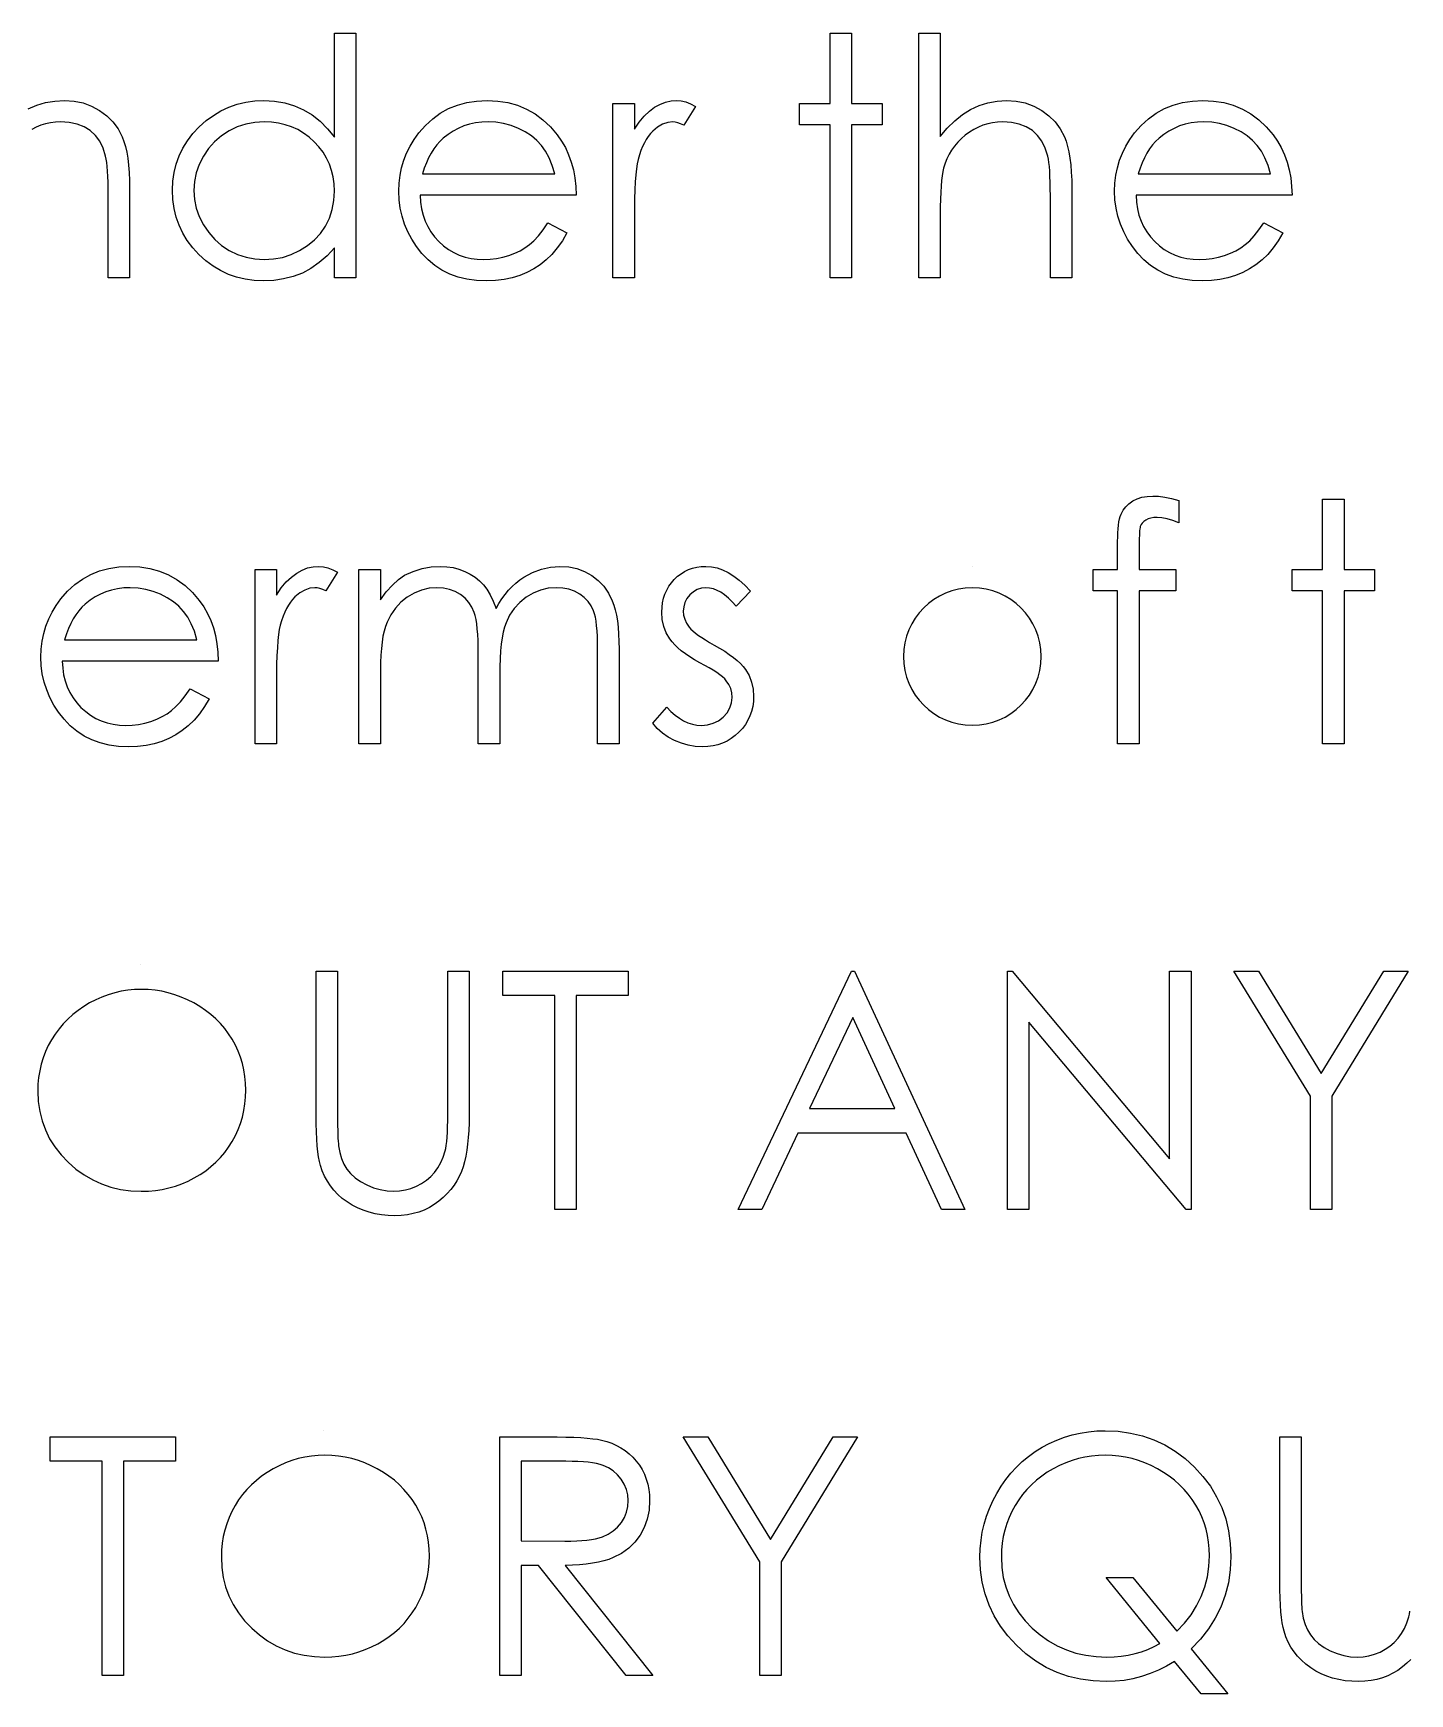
# Model space of a CAD drawing. Header units: millimetres. Extents: x -111 to 182, y -25 to 94.
# Drawn here: x 40.27 to 60.46, y 62.89 to 87.25 of the extents above; entities that cross this region are included whole.
import ezdxf

# ---------------------------------------------------------------- set-up
doc = ezdxf.new("R2010")
doc.units = ezdxf.units.MM

msp = doc.modelspace()

# ---------------------------------------------------------------- linework, layer by layer
at = {"color": 7, "linetype": 'Continuous'}
for p, q in [((54.046, 79.428), (54.046, 79.428)), ((41.84, 73.582), (41.84, 73.582)), ((44.532, 66.749), (44.532, 66.749))]:
    msp.add_line(p, q, dxfattribs=at)
at = {"color": 7, "linetype": 'Continuous', "flags": 128}
for points in [[(45.003, 87.249), (45.003, 83.659), (45.003, 83.659), (44.689, 83.659), (44.689, 83.659), (44.689, 84.101), (44.689, 84.101), (44.581, 83.984), (44.466, 83.883), (44.344, 83.798), (44.217, 83.731), (44.083, 83.68), (43.943, 83.644), (43.797, 83.621), (43.645, 83.614), (43.645, 83.614), (43.509, 83.62), (43.379, 83.639), (43.253, 83.669), (43.133, 83.711), (43.018, 83.766), (42.907, 83.832), (42.802, 83.911), (42.701, 84.002), (42.61, 84.101), (42.53, 84.206), (42.464, 84.316), (42.408, 84.432), (42.366, 84.552), (42.336, 84.678), (42.317, 84.809), (42.311, 84.945), (42.311, 84.945), (42.317, 85.078), (42.336, 85.207), (42.366, 85.33), (42.41, 85.45), (42.465, 85.563), (42.533, 85.672), (42.612, 85.776), (42.705, 85.875), (42.806, 85.966), (42.913, 86.044), (43.023, 86.111), (43.14, 86.165), (43.261, 86.208), (43.387, 86.238), (43.518, 86.255), (43.654, 86.262), (43.654, 86.262), (43.811, 86.253), (43.959, 86.228), (44.1, 86.185), (44.233, 86.126), (44.359, 86.05), (44.477, 85.958), (44.587, 85.848), (44.689, 85.722), (44.689, 85.722), (44.689, 87.249), (44.689, 87.249), (45.003, 87.249)], [(51.958, 87.249), (52.273, 87.249), (52.273, 87.249), (52.273, 86.217), (52.273, 86.217), (52.721, 86.217), (52.721, 86.217), (52.721, 85.903), (52.721, 85.903), (52.273, 85.903), (52.273, 85.903), (52.273, 83.659), (52.273, 83.659), (51.958, 83.659), (51.958, 83.659), (51.958, 85.903), (51.958, 85.903), (51.51, 85.903), (51.51, 85.903), (51.51, 86.217), (51.51, 86.217), (51.958, 86.217), (51.958, 86.217), (51.958, 87.249)], [(53.26, 87.249), (53.574, 87.249), (53.574, 87.249), (53.574, 85.734), (53.574, 85.734), (53.678, 85.858), (53.787, 85.965), (53.901, 86.056), (54.02, 86.13), (54.144, 86.187), (54.274, 86.229), (54.407, 86.253), (54.547, 86.262), (54.547, 86.262), (54.689, 86.252), (54.822, 86.226), (54.947, 86.18), (55.063, 86.117), (55.168, 86.039), (55.259, 85.948), (55.335, 85.844), (55.396, 85.729), (55.421, 85.663), (55.443, 85.589), (55.461, 85.507), (55.477, 85.416), (55.488, 85.316), (55.496, 85.208), (55.502, 85.091), (55.503, 84.965), (55.503, 84.965), (55.503, 83.659), (55.503, 83.659), (55.189, 83.659), (55.189, 83.659), (55.189, 84.862), (55.189, 84.862), (55.188, 84.967), (55.187, 85.062), (55.184, 85.148), (55.18, 85.226), (55.175, 85.294), (55.169, 85.353), (55.161, 85.403), (55.153, 85.444), (55.153, 85.444), (55.115, 85.562), (55.064, 85.664), (55.001, 85.75), (54.925, 85.821), (54.836, 85.877), (54.734, 85.916), (54.619, 85.94), (54.492, 85.947), (54.492, 85.947), (54.416, 85.945), (54.342, 85.936), (54.27, 85.92), (54.201, 85.899), (54.133, 85.871), (54.067, 85.838), (54.004, 85.798), (53.942, 85.753), (53.884, 85.702), (53.831, 85.649), (53.783, 85.593), (53.741, 85.534), (53.704, 85.473), (53.671, 85.408), (53.644, 85.34), (53.622, 85.27), (53.622, 85.27), (53.611, 85.219), (53.601, 85.158), (53.593, 85.087), (53.586, 85.006), (53.581, 84.915), (53.577, 84.814), (53.574, 84.704), (53.574, 84.584), (53.574, 84.584), (53.574, 83.659), (53.574, 83.659), (53.26, 83.659), (53.26, 83.659), (53.26, 87.249)], [(40.197, 86.141), (40.321, 86.194), (40.451, 86.231), (40.586, 86.254), (40.726, 86.262), (40.726, 86.262), (40.868, 86.252), (41.001, 86.226), (41.126, 86.18), (41.242, 86.117), (41.348, 86.039), (41.439, 85.947), (41.515, 85.844), (41.575, 85.727), (41.601, 85.662), (41.622, 85.588), (41.641, 85.506), (41.656, 85.415), (41.667, 85.315), (41.676, 85.207), (41.681, 85.09), (41.683, 84.965), (41.683, 84.965), (41.683, 83.659), (41.683, 83.659), (41.369, 83.659), (41.369, 83.659), (41.369, 84.862), (41.369, 84.862), (41.368, 84.967), (41.367, 85.062), (41.364, 85.148), (41.36, 85.226), (41.354, 85.294), (41.348, 85.353), (41.34, 85.403), (41.332, 85.444), (41.332, 85.444), (41.296, 85.562), (41.246, 85.664), (41.183, 85.75), (41.106, 85.821), (41.017, 85.877), (40.914, 85.916), (40.799, 85.94), (40.672, 85.947), (40.672, 85.947), (40.596, 85.945), (40.522, 85.936), (40.45, 85.92), (40.381, 85.899), (40.313, 85.871), (40.247, 85.838)], [(47.82, 84.467), (48.099, 84.32), (48.099, 84.32), (48.031, 84.203), (47.957, 84.098), (47.879, 84.004), (47.794, 83.923), (47.705, 83.852), (47.611, 83.79), (47.511, 83.737), (47.406, 83.693), (47.295, 83.658), (47.176, 83.634), (47.051, 83.619), (46.918, 83.614), (46.918, 83.614), (46.771, 83.62), (46.632, 83.639), (46.502, 83.671), (46.379, 83.715), (46.265, 83.772), (46.159, 83.841), (46.061, 83.923), (45.972, 84.018), (45.892, 84.12), (45.823, 84.226), (45.765, 84.336), (45.717, 84.448), (45.679, 84.564), (45.653, 84.683), (45.637, 84.805), (45.631, 84.931), (45.631, 84.931), (45.636, 85.049), (45.65, 85.164), (45.673, 85.275), (45.705, 85.384), (45.746, 85.489), (45.797, 85.591), (45.857, 85.689), (45.926, 85.785), (45.926, 85.785), (46.023, 85.896), (46.129, 85.994), (46.241, 86.075), (46.363, 86.142), (46.492, 86.194), (46.628, 86.232), (46.773, 86.254), (46.926, 86.262), (46.926, 86.262), (47.083, 86.254), (47.232, 86.23), (47.373, 86.191), (47.506, 86.136), (47.63, 86.065), (47.747, 85.978), (47.855, 85.876), (47.956, 85.758), (47.956, 85.758), (48.02, 85.666), (48.076, 85.57), (48.123, 85.466), (48.162, 85.358), (48.193, 85.245), (48.215, 85.126), (48.228, 85.001), (48.234, 84.871), (48.234, 84.871), (45.946, 84.871), (45.946, 84.871), (45.952, 84.77), (45.966, 84.673), (45.988, 84.581), (46.019, 84.494), (46.057, 84.412), (46.103, 84.334), (46.158, 84.261), (46.22, 84.193), (46.289, 84.131), (46.361, 84.077), (46.438, 84.031), (46.518, 83.994), (46.603, 83.965), (46.691, 83.945), (46.783, 83.932), (46.879, 83.928), (46.879, 83.928), (46.973, 83.932), (47.065, 83.943), (47.156, 83.962), (47.245, 83.988), (47.332, 84.02), (47.411, 84.058), (47.483, 84.1), (47.549, 84.147), (47.613, 84.204), (47.679, 84.277), (47.749, 84.364), (47.82, 84.467)], [(48.772, 86.217), (49.087, 86.217), (49.087, 86.217), (49.087, 85.84), (49.087, 85.84), (49.158, 85.944), (49.232, 86.032), (49.307, 86.104), (49.384, 86.162), (49.463, 86.205), (49.544, 86.237), (49.626, 86.255), (49.711, 86.262), (49.711, 86.262), (49.776, 86.256), (49.843, 86.24), (49.913, 86.212), (49.984, 86.174), (49.984, 86.174), (49.812, 85.902), (49.812, 85.902), (49.766, 85.921), (49.724, 85.936), (49.685, 85.945), (49.651, 85.947), (49.651, 85.947), (49.576, 85.939), (49.502, 85.914), (49.429, 85.872), (49.358, 85.813), (49.324, 85.777), (49.291, 85.736), (49.262, 85.692), (49.234, 85.642), (49.208, 85.587), (49.184, 85.528), (49.162, 85.464), (49.143, 85.396), (49.143, 85.396), (49.129, 85.335), (49.118, 85.26), (49.108, 85.171), (49.101, 85.068), (49.094, 84.952), (49.09, 84.821), (49.087, 84.677), (49.087, 84.519), (49.087, 84.519), (49.087, 83.659), (49.087, 83.659), (48.773, 83.659), (48.773, 83.659), (48.773, 86.217)], [(58.32, 84.467), (58.599, 84.32), (58.599, 84.32), (58.531, 84.203), (58.457, 84.098), (58.379, 84.004), (58.294, 83.923), (58.205, 83.852), (58.111, 83.79), (58.011, 83.737), (57.906, 83.693), (57.795, 83.658), (57.676, 83.634), (57.551, 83.619), (57.418, 83.614), (57.418, 83.614), (57.271, 83.62), (57.132, 83.639), (57.002, 83.671), (56.879, 83.715), (56.765, 83.772), (56.659, 83.841), (56.561, 83.923), (56.472, 84.018), (56.392, 84.12), (56.323, 84.226), (56.265, 84.336), (56.217, 84.448), (56.179, 84.564), (56.153, 84.683), (56.137, 84.805), (56.131, 84.931), (56.131, 84.931), (56.136, 85.049), (56.15, 85.164), (56.173, 85.275), (56.205, 85.384), (56.246, 85.489), (56.297, 85.591), (56.357, 85.689), (56.426, 85.785), (56.426, 85.785), (56.523, 85.896), (56.629, 85.994), (56.741, 86.075), (56.863, 86.142), (56.992, 86.194), (57.128, 86.232), (57.273, 86.254), (57.426, 86.262), (57.426, 86.262), (57.583, 86.254), (57.732, 86.23), (57.873, 86.191), (58.006, 86.136), (58.13, 86.065), (58.247, 85.978), (58.355, 85.876), (58.456, 85.758), (58.456, 85.758), (58.52, 85.666), (58.576, 85.57), (58.623, 85.466), (58.662, 85.358), (58.693, 85.245), (58.715, 85.126), (58.728, 85.001), (58.734, 84.871), (58.734, 84.871), (56.446, 84.871), (56.446, 84.871), (56.452, 84.77), (56.466, 84.673), (56.488, 84.581), (56.519, 84.494), (56.557, 84.412), (56.603, 84.334), (56.658, 84.261), (56.72, 84.193), (56.789, 84.131), (56.861, 84.077), (56.938, 84.031), (57.018, 83.994), (57.103, 83.965), (57.191, 83.945), (57.283, 83.932), (57.379, 83.928), (57.379, 83.928), (57.473, 83.932), (57.565, 83.943), (57.656, 83.962), (57.745, 83.988), (57.832, 84.02), (57.911, 84.058), (57.983, 84.1), (58.049, 84.147), (58.113, 84.204), (58.179, 84.277), (58.249, 84.364), (58.32, 84.467)], [(43.659, 85.947), (43.521, 85.939), (43.389, 85.914), (43.263, 85.873), (43.142, 85.816), (43.03, 85.743), (42.929, 85.657), (42.841, 85.558), (42.765, 85.445), (42.704, 85.325), (42.66, 85.2), (42.633, 85.072), (42.625, 84.941), (42.625, 84.941), (42.634, 84.811), (42.66, 84.683), (42.704, 84.559), (42.766, 84.437), (42.843, 84.323), (42.931, 84.223), (43.032, 84.136), (43.145, 84.062), (43.267, 84.003), (43.392, 83.962), (43.522, 83.937), (43.656, 83.928), (43.656, 83.928), (43.792, 83.937), (43.924, 83.961), (44.053, 84.003), (44.177, 84.061), (44.293, 84.133), (44.395, 84.217), (44.482, 84.313), (44.556, 84.42), (44.614, 84.537), (44.656, 84.662), (44.681, 84.793), (44.689, 84.932), (44.689, 84.932), (44.684, 85.038), (44.67, 85.14), (44.647, 85.237), (44.615, 85.33), (44.573, 85.418), (44.522, 85.502), (44.461, 85.581), (44.391, 85.656), (44.315, 85.724), (44.234, 85.784), (44.149, 85.834), (44.06, 85.875), (43.966, 85.907), (43.867, 85.929), (43.765, 85.943), (43.659, 85.947)], [(47.92, 85.185), (47.883, 85.309), (47.837, 85.419), (47.785, 85.517), (47.724, 85.601), (47.656, 85.675), (47.576, 85.742), (47.486, 85.801), (47.386, 85.852), (47.279, 85.894), (47.169, 85.924), (47.057, 85.942), (46.942, 85.947), (46.942, 85.947), (46.848, 85.944), (46.757, 85.933), (46.669, 85.914), (46.586, 85.888), (46.504, 85.853), (46.427, 85.813), (46.354, 85.764), (46.283, 85.708), (46.283, 85.708), (46.234, 85.661), (46.188, 85.609), (46.145, 85.553), (46.106, 85.49), (46.07, 85.422), (46.036, 85.348), (46.006, 85.269), (45.979, 85.185), (45.979, 85.185), (47.92, 85.185)], [(58.42, 85.185), (58.383, 85.309), (58.337, 85.419), (58.285, 85.517), (58.224, 85.601), (58.156, 85.675), (58.076, 85.742), (57.986, 85.801), (57.886, 85.852), (57.779, 85.894), (57.669, 85.924), (57.557, 85.942), (57.442, 85.947), (57.442, 85.947), (57.348, 85.944), (57.257, 85.933), (57.169, 85.914), (57.086, 85.888), (57.004, 85.853), (56.927, 85.813), (56.854, 85.764), (56.783, 85.708), (56.783, 85.708), (56.734, 85.661), (56.688, 85.609), (56.645, 85.553), (56.606, 85.49), (56.57, 85.422), (56.536, 85.348), (56.506, 85.269), (56.479, 85.185), (56.479, 85.185), (58.42, 85.185)], [(57.074, 80.394), (57.074, 80.068), (57.074, 80.068), (56.984, 80.102), (56.901, 80.127), (56.825, 80.141), (56.755, 80.146), (56.755, 80.146), (56.709, 80.143), (56.665, 80.136), (56.626, 80.124), (56.591, 80.106), (56.562, 80.085), (56.538, 80.063), (56.521, 80.04), (56.509, 80.014), (56.505, 79.999), (56.502, 79.978), (56.499, 79.951), (56.497, 79.92), (56.495, 79.882), (56.494, 79.84), (56.493, 79.791), (56.493, 79.738), (56.493, 79.738), (56.493, 79.383), (56.493, 79.383), (57.029, 79.383), (57.029, 79.383), (57.029, 79.069), (57.029, 79.069), (56.492, 79.069), (56.492, 79.069), (56.49, 76.826), (56.49, 76.826), (56.176, 76.826), (56.176, 76.826), (56.176, 79.069), (56.176, 79.069), (55.817, 79.069), (55.817, 79.069), (55.817, 79.383), (55.817, 79.383), (56.176, 79.383), (56.176, 79.383), (56.176, 79.792), (56.176, 79.792), (56.177, 79.86), (56.18, 79.922), (56.183, 79.98), (56.189, 80.033), (56.196, 80.08), (56.205, 80.123), (56.215, 80.161), (56.227, 80.193), (56.256, 80.251), (56.295, 80.302), (56.342, 80.347), (56.398, 80.387), (56.462, 80.419), (56.532, 80.442), (56.608, 80.455), (56.691, 80.46), (56.691, 80.46), (56.775, 80.456), (56.867, 80.444), (56.967, 80.423), (57.074, 80.394)], [(59.183, 80.415), (59.497, 80.415), (59.497, 80.415), (59.497, 79.383), (59.497, 79.383), (59.946, 79.383), (59.946, 79.383), (59.946, 79.069), (59.946, 79.069), (59.497, 79.069), (59.497, 79.069), (59.497, 76.826), (59.497, 76.826), (59.183, 76.826), (59.183, 76.826), (59.183, 79.069), (59.183, 79.069), (58.734, 79.069), (58.734, 79.069), (58.734, 79.383), (58.734, 79.383), (59.183, 79.383), (59.183, 79.383), (59.183, 80.415)], [(42.57, 77.633), (42.849, 77.487), (42.849, 77.487), (42.781, 77.37), (42.707, 77.265), (42.629, 77.171), (42.544, 77.089), (42.455, 77.018), (42.361, 76.957), (42.261, 76.903), (42.156, 76.859), (42.045, 76.825), (41.926, 76.8), (41.801, 76.786), (41.668, 76.781), (41.668, 76.781), (41.521, 76.787), (41.382, 76.806), (41.252, 76.838), (41.129, 76.882), (41.015, 76.939), (40.909, 77.008), (40.811, 77.09), (40.722, 77.185), (40.642, 77.287), (40.573, 77.393), (40.515, 77.502), (40.467, 77.615), (40.429, 77.731), (40.403, 77.849), (40.387, 77.972), (40.381, 78.097), (40.381, 78.097), (40.386, 78.215), (40.4, 78.33), (40.423, 78.442), (40.455, 78.55), (40.496, 78.656), (40.547, 78.757), (40.607, 78.856), (40.676, 78.951), (40.676, 78.951), (40.773, 79.063), (40.879, 79.16), (40.991, 79.242), (41.113, 79.309), (41.242, 79.361), (41.378, 79.399), (41.523, 79.42), (41.676, 79.428), (41.676, 79.428), (41.833, 79.42), (41.982, 79.397), (42.123, 79.357), (42.256, 79.303), (42.38, 79.232), (42.497, 79.145), (42.605, 79.043), (42.706, 78.925), (42.706, 78.925), (42.77, 78.833), (42.826, 78.736), (42.873, 78.633), (42.912, 78.525), (42.943, 78.412), (42.965, 78.292), (42.978, 78.168), (42.984, 78.037), (42.984, 78.037), (40.696, 78.037), (40.696, 78.037), (40.702, 77.936), (40.716, 77.839), (40.738, 77.748), (40.769, 77.661), (40.807, 77.579), (40.853, 77.501), (40.908, 77.428), (40.97, 77.359), (41.039, 77.297), (41.111, 77.244), (41.188, 77.198), (41.268, 77.161), (41.353, 77.132), (41.441, 77.112), (41.533, 77.099), (41.629, 77.095), (41.629, 77.095), (41.723, 77.098), (41.815, 77.11), (41.906, 77.129), (41.995, 77.154), (42.082, 77.187), (42.161, 77.225), (42.233, 77.267), (42.299, 77.314), (42.363, 77.37), (42.429, 77.443), (42.499, 77.53), (42.57, 77.633)], [(43.523, 79.383), (43.837, 79.383), (43.837, 79.383), (43.837, 79.007), (43.837, 79.007), (43.908, 79.111), (43.982, 79.199), (44.057, 79.271), (44.134, 79.329), (44.213, 79.372), (44.294, 79.404), (44.376, 79.422), (44.461, 79.428), (44.461, 79.428), (44.526, 79.423), (44.593, 79.406), (44.663, 79.379), (44.734, 79.341), (44.734, 79.341), (44.562, 79.069), (44.562, 79.069), (44.516, 79.088), (44.474, 79.103), (44.435, 79.111), (44.401, 79.114), (44.401, 79.114), (44.326, 79.106), (44.252, 79.08), (44.179, 79.038), (44.108, 78.979), (44.074, 78.944), (44.041, 78.903), (44.012, 78.858), (43.984, 78.808), (43.958, 78.754), (43.934, 78.695), (43.912, 78.631), (43.893, 78.563), (43.893, 78.563), (43.879, 78.502), (43.868, 78.427), (43.858, 78.338), (43.851, 78.235), (43.844, 78.119), (43.84, 77.988), (43.837, 77.844), (43.837, 77.685), (43.837, 77.685), (43.837, 76.826), (43.837, 76.826), (43.523, 76.826), (43.523, 76.826), (43.523, 79.383)], [(45.048, 79.383), (45.362, 79.383), (45.362, 79.383), (45.362, 78.939), (45.362, 78.939), (45.449, 79.054), (45.538, 79.152), (45.627, 79.233), (45.717, 79.298), (45.717, 79.298), (45.844, 79.355), (45.974, 79.396), (46.108, 79.42), (46.244, 79.428), (46.244, 79.428), (46.337, 79.423), (46.427, 79.41), (46.514, 79.387), (46.599, 79.355), (46.68, 79.315), (46.752, 79.269), (46.817, 79.217), (46.874, 79.159), (46.925, 79.092), (46.973, 79.011), (47.018, 78.918), (47.058, 78.811), (47.058, 78.811), (47.1, 78.884), (47.145, 78.953), (47.193, 79.017), (47.243, 79.077), (47.295, 79.132), (47.35, 79.183), (47.407, 79.229), (47.468, 79.27), (47.593, 79.339), (47.723, 79.389), (47.857, 79.418), (47.996, 79.428), (47.996, 79.428), (48.125, 79.42), (48.245, 79.395), (48.358, 79.353), (48.463, 79.295), (48.558, 79.222), (48.64, 79.136), (48.709, 79.037), (48.764, 78.924), (48.787, 78.861), (48.807, 78.79), (48.824, 78.712), (48.838, 78.627), (48.848, 78.534), (48.856, 78.434), (48.861, 78.326), (48.862, 78.211), (48.862, 78.211), (48.862, 76.826), (48.862, 76.826), (48.548, 76.826), (48.548, 76.826), (48.548, 78.212), (48.548, 78.212), (48.547, 78.311), (48.545, 78.401), (48.54, 78.483), (48.533, 78.557), (48.525, 78.623), (48.515, 78.682), (48.503, 78.732), (48.489, 78.774), (48.454, 78.847), (48.408, 78.913), (48.352, 78.97), (48.285, 79.021), (48.21, 79.062), (48.127, 79.091), (48.038, 79.108), (47.942, 79.114), (47.942, 79.114), (47.823, 79.106), (47.71, 79.079), (47.602, 79.036), (47.499, 78.974), (47.405, 78.898), (47.325, 78.811), (47.258, 78.711), (47.205, 78.6), (47.183, 78.537), (47.164, 78.464), (47.149, 78.381), (47.135, 78.289), (47.126, 78.187), (47.118, 78.074), (47.114, 77.952), (47.112, 77.821), (47.112, 77.821), (47.112, 76.826), (47.112, 76.826), (46.798, 76.826), (46.798, 76.826), (46.798, 78.126), (46.798, 78.126), (46.797, 78.236), (46.795, 78.338), (46.79, 78.43), (46.783, 78.513), (46.775, 78.586), (46.765, 78.65), (46.753, 78.705), (46.739, 78.751), (46.705, 78.829), (46.659, 78.9), (46.603, 78.961), (46.535, 79.015), (46.46, 79.058), (46.376, 79.09), (46.286, 79.108), (46.19, 79.114), (46.19, 79.114), (46.076, 79.106), (45.966, 79.08), (45.859, 79.037), (45.757, 78.977), (45.663, 78.903), (45.582, 78.817), (45.514, 78.719), (45.459, 78.609), (45.437, 78.548), (45.417, 78.479), (45.4, 78.402), (45.387, 78.317), (45.376, 78.225), (45.369, 78.125), (45.364, 78.018), (45.362, 77.902), (45.362, 77.902), (45.362, 76.826), (45.362, 76.826), (45.048, 76.826), (45.048, 76.826), (45.048, 79.383)], [(50.792, 79.064), (50.579, 78.845), (50.579, 78.845), (50.523, 78.908), (50.466, 78.963), (50.41, 79.009), (50.356, 79.047), (50.3, 79.076), (50.246, 79.097), (50.191, 79.11), (50.137, 79.114), (50.137, 79.114), (50.071, 79.108), (50.01, 79.088), (49.953, 79.056), (49.902, 79.01), (49.859, 78.956), (49.829, 78.899), (49.811, 78.836), (49.805, 78.77), (49.805, 78.77), (49.81, 78.71), (49.826, 78.651), (49.854, 78.594), (49.892, 78.538), (49.892, 78.538), (49.916, 78.509), (49.947, 78.48), (49.983, 78.448), (50.026, 78.416), (50.075, 78.382), (50.13, 78.348), (50.19, 78.311), (50.257, 78.274), (50.257, 78.274), (50.338, 78.228), (50.412, 78.182), (50.48, 78.137), (50.541, 78.092), (50.595, 78.047), (50.643, 78.003), (50.684, 77.959), (50.717, 77.915), (50.717, 77.915), (50.769, 77.825), (50.807, 77.729), (50.829, 77.627), (50.837, 77.52), (50.837, 77.52), (50.833, 77.444), (50.823, 77.371), (50.806, 77.301), (50.783, 77.234), (50.752, 77.17), (50.716, 77.109), (50.673, 77.051), (50.622, 76.995), (50.567, 76.945), (50.508, 76.901), (50.447, 76.865), (50.382, 76.835), (50.313, 76.811), (50.241, 76.794), (50.166, 76.784), (50.087, 76.781), (50.087, 76.781), (49.981, 76.786), (49.878, 76.804), (49.777, 76.833), (49.678, 76.873), (49.585, 76.923), (49.5, 76.983), (49.424, 77.051), (49.356, 77.127), (49.356, 77.127), (49.564, 77.364), (49.564, 77.364), (49.624, 77.301), (49.685, 77.246), (49.748, 77.2), (49.81, 77.162), (49.874, 77.133), (49.939, 77.112), (50.004, 77.099), (50.071, 77.095), (50.071, 77.095), (50.161, 77.103), (50.245, 77.126), (50.321, 77.164), (50.391, 77.218), (50.448, 77.281), (50.49, 77.351), (50.514, 77.426), (50.523, 77.506), (50.523, 77.506), (50.517, 77.573), (50.501, 77.636), (50.474, 77.695), (50.436, 77.75), (50.436, 77.75), (50.412, 77.777), (50.38, 77.806), (50.342, 77.837), (50.297, 77.869), (50.245, 77.903), (50.186, 77.938), (50.121, 77.975), (50.049, 78.014), (50.049, 78.014), (49.971, 78.058), (49.899, 78.102), (49.835, 78.147), (49.776, 78.19), (49.724, 78.233), (49.679, 78.277), (49.64, 78.32), (49.608, 78.363), (49.608, 78.363), (49.556, 78.452), (49.52, 78.548), (49.497, 78.649), (49.49, 78.757), (49.49, 78.757), (49.493, 78.828), (49.502, 78.895), (49.516, 78.96), (49.536, 79.022), (49.562, 79.08), (49.594, 79.135), (49.631, 79.188), (49.673, 79.237), (49.721, 79.282), (49.772, 79.32), (49.825, 79.353), (49.881, 79.381), (49.941, 79.402), (50.003, 79.416), (50.068, 79.425), (50.137, 79.428), (50.137, 79.428), (50.218, 79.423), (50.3, 79.406), (50.382, 79.377), (50.464, 79.337), (50.545, 79.286), (50.627, 79.223), (50.71, 79.15), (50.792, 79.064)], [(42.67, 78.351), (42.633, 78.475), (42.587, 78.586), (42.535, 78.684), (42.474, 78.768), (42.406, 78.842), (42.326, 78.909), (42.236, 78.968), (42.136, 79.019), (42.029, 79.061), (41.919, 79.09), (41.807, 79.108), (41.692, 79.114), (41.692, 79.114), (41.598, 79.111), (41.507, 79.099), (41.419, 79.08), (41.336, 79.055), (41.254, 79.02), (41.177, 78.979), (41.104, 78.93), (41.033, 78.874), (41.033, 78.874), (40.984, 78.828), (40.938, 78.776), (40.895, 78.719), (40.856, 78.657), (40.82, 78.588), (40.786, 78.515), (40.756, 78.436), (40.729, 78.351), (40.729, 78.351), (42.67, 78.351)], [(44.42, 73.492), (44.734, 73.492), (44.734, 73.492), (44.734, 71.395), (44.734, 71.395), (44.734, 71.306), (44.735, 71.226), (44.736, 71.155), (44.738, 71.092), (44.74, 71.038), (44.742, 70.994), (44.745, 70.957), (44.748, 70.93), (44.748, 70.93), (44.766, 70.832), (44.792, 70.741), (44.827, 70.66), (44.869, 70.586), (44.923, 70.52), (44.99, 70.459), (45.07, 70.405), (45.162, 70.355), (45.261, 70.314), (45.359, 70.285), (45.459, 70.267), (45.559, 70.262), (45.559, 70.262), (45.644, 70.266), (45.728, 70.28), (45.81, 70.303), (45.891, 70.334), (45.967, 70.375), (46.037, 70.422), (46.1, 70.477), (46.157, 70.538), (46.206, 70.606), (46.25, 70.682), (46.285, 70.763), (46.314, 70.852), (46.314, 70.852), (46.322, 70.889), (46.329, 70.935), (46.335, 70.991), (46.34, 71.054), (46.345, 71.126), (46.347, 71.207), (46.349, 71.297), (46.349, 71.395), (46.349, 71.395), (46.349, 73.492), (46.349, 73.492), (46.664, 73.492), (46.664, 73.492), (46.664, 71.378), (46.664, 71.378), (46.662, 71.264), (46.658, 71.155), (46.651, 71.052), (46.641, 70.954), (46.628, 70.862), (46.614, 70.776), (46.596, 70.695), (46.574, 70.62), (46.55, 70.549), (46.519, 70.48), (46.483, 70.414), (46.442, 70.35), (46.394, 70.287), (46.342, 70.229), (46.284, 70.171), (46.22, 70.116), (46.152, 70.067), (46.08, 70.023), (46.004, 69.986), (45.926, 69.956), (45.844, 69.933), (45.758, 69.916), (45.669, 69.906), (45.576, 69.903), (45.576, 69.903), (45.475, 69.906), (45.378, 69.915), (45.285, 69.931), (45.195, 69.953), (45.109, 69.982), (45.027, 70.016), (44.949, 70.058), (44.874, 70.104), (44.803, 70.157), (44.74, 70.214), (44.681, 70.275), (44.63, 70.34), (44.584, 70.409), (44.544, 70.482), (44.51, 70.56), (44.482, 70.641), (44.482, 70.641), (44.468, 70.697), (44.455, 70.764), (44.444, 70.841), (44.435, 70.928), (44.429, 71.025), (44.424, 71.132), (44.421, 71.25), (44.42, 71.378), (44.42, 71.378), (44.42, 73.492)], [(47.157, 73.133), (47.157, 73.492), (47.157, 73.492), (48.997, 73.492), (48.997, 73.492), (48.997, 73.133), (48.997, 73.133), (48.234, 73.133), (48.234, 73.133), (48.234, 69.992), (48.234, 69.992), (47.92, 69.992), (47.92, 69.992), (47.92, 73.133), (47.92, 73.133), (47.157, 73.133)], [(52.317, 73.492), (53.933, 69.992), (53.933, 69.992), (53.591, 69.992), (53.591, 69.992), (53.074, 71.114), (53.074, 71.114), (51.487, 71.114), (51.487, 71.114), (50.955, 69.992), (50.955, 69.992), (50.612, 69.992), (50.612, 69.992), (52.273, 73.492), (52.273, 73.492), (52.317, 73.492)], [(54.561, 69.992), (54.561, 73.492), (54.561, 73.492), (54.627, 73.492), (54.627, 73.492), (56.939, 70.738), (56.939, 70.738), (56.939, 73.492), (56.939, 73.492), (57.253, 73.492), (57.253, 73.492), (57.253, 69.992), (57.253, 69.992), (57.182, 69.992), (57.182, 69.992), (54.875, 72.741), (54.875, 72.741), (54.875, 69.992), (54.875, 69.992), (54.561, 69.992)], [(57.881, 73.492), (58.241, 73.492), (58.241, 73.492), (59.161, 71.988), (59.161, 71.988), (60.08, 73.492), (60.08, 73.492), (60.439, 73.492), (60.439, 73.492), (59.317, 71.656), (59.317, 71.656), (59.317, 69.992), (59.317, 69.992), (59.003, 69.992), (59.003, 69.992), (59.003, 71.656), (59.003, 71.656), (57.881, 73.492)], [(41.855, 73.223), (41.756, 73.22), (41.658, 73.21), (41.561, 73.195), (41.465, 73.173), (41.371, 73.145), (41.278, 73.11), (41.187, 73.07), (41.097, 73.023), (41.01, 72.971), (40.928, 72.914), (40.851, 72.853), (40.778, 72.788), (40.711, 72.718), (40.648, 72.645), (40.59, 72.566), (40.538, 72.483), (40.491, 72.398), (40.449, 72.31), (40.415, 72.218), (40.387, 72.125), (40.365, 72.03), (40.349, 71.932), (40.339, 71.831), (40.337, 71.728), (40.337, 71.728), (40.344, 71.577), (40.365, 71.432), (40.399, 71.293), (40.448, 71.16), (40.51, 71.032), (40.587, 70.911), (40.677, 70.796), (40.782, 70.686), (40.896, 70.587), (41.016, 70.501), (41.142, 70.428), (41.273, 70.368), (41.41, 70.321), (41.552, 70.288), (41.701, 70.268), (41.855, 70.262), (41.855, 70.262), (41.959, 70.264), (42.061, 70.273), (42.161, 70.289), (42.259, 70.311), (42.355, 70.338), (42.449, 70.371), (42.541, 70.411), (42.631, 70.456), (42.718, 70.508), (42.8, 70.563), (42.877, 70.623), (42.949, 70.688), (43.016, 70.757), (43.079, 70.83), (43.135, 70.908), (43.188, 70.991), (43.235, 71.077), (43.276, 71.165), (43.31, 71.256), (43.338, 71.349), (43.36, 71.444), (43.375, 71.542), (43.385, 71.642), (43.388, 71.744), (43.388, 71.744), (43.385, 71.846), (43.375, 71.946), (43.36, 72.042), (43.338, 72.137), (43.31, 72.229), (43.276, 72.318), (43.235, 72.405), (43.188, 72.49), (43.135, 72.571), (43.078, 72.648), (43.015, 72.721), (42.948, 72.79), (42.875, 72.854), (42.796, 72.915), (42.713, 72.971), (42.625, 73.023), (42.534, 73.07), (42.441, 73.11), (42.347, 73.145), (42.251, 73.173), (42.154, 73.195), (42.056, 73.21), (41.956, 73.22), (41.855, 73.223)], [(52.291, 72.81), (51.658, 71.473), (51.658, 71.473), (52.908, 71.473), (52.908, 71.473), (52.291, 72.81)], [(57.254, 63.549), (57.792, 62.89), (57.792, 62.89), (57.4, 62.89), (57.4, 62.89), (57.011, 63.365), (57.011, 63.365), (56.894, 63.296), (56.774, 63.235), (56.651, 63.185), (56.527, 63.144), (56.4, 63.111), (56.271, 63.087), (56.14, 63.074), (56.007, 63.069), (56.007, 63.069), (55.816, 63.078), (55.633, 63.103), (55.457, 63.144), (55.289, 63.202), (55.129, 63.277), (54.976, 63.369), (54.83, 63.478), (54.693, 63.603), (54.567, 63.739), (54.459, 63.883), (54.366, 64.035), (54.291, 64.192), (54.232, 64.357), (54.191, 64.529), (54.166, 64.708), (54.157, 64.894), (54.157, 64.894), (54.161, 65.018), (54.173, 65.142), (54.191, 65.262), (54.218, 65.38), (54.252, 65.496), (54.295, 65.61), (54.344, 65.721), (54.402, 65.83), (54.466, 65.935), (54.535, 66.035), (54.61, 66.128), (54.691, 66.215), (54.777, 66.296), (54.868, 66.372), (54.966, 66.442), (55.068, 66.505), (55.174, 66.562), (55.284, 66.612), (55.396, 66.653), (55.51, 66.688), (55.627, 66.714), (55.747, 66.733), (55.869, 66.745), (55.993, 66.749), (55.993, 66.749), (56.184, 66.74), (56.366, 66.715), (56.542, 66.674), (56.709, 66.615), (56.869, 66.54), (57.021, 66.449), (57.166, 66.34), (57.303, 66.215), (57.428, 66.078), (57.537, 65.933), (57.628, 65.781), (57.703, 65.621), (57.762, 65.454), (57.803, 65.278), (57.828, 65.095), (57.837, 64.905), (57.837, 64.905), (57.828, 64.706), (57.8, 64.516), (57.755, 64.335), (57.691, 64.162), (57.609, 63.998), (57.509, 63.841), (57.391, 63.691), (57.254, 63.549)], [(40.516, 66.3), (40.516, 66.659), (40.516, 66.659), (42.356, 66.659), (42.356, 66.659), (42.356, 66.3), (42.356, 66.3), (41.593, 66.3), (41.593, 66.3), (41.593, 63.159), (41.593, 63.159), (41.279, 63.159), (41.279, 63.159), (41.279, 66.3), (41.279, 66.3), (40.516, 66.3)], [(47.112, 66.659), (47.813, 66.659), (47.813, 66.659), (47.953, 66.658), (48.082, 66.656), (48.198, 66.652), (48.303, 66.647), (48.397, 66.64), (48.478, 66.632), (48.548, 66.623), (48.606, 66.611), (48.606, 66.611), (48.682, 66.591), (48.755, 66.565), (48.824, 66.534), (48.89, 66.498), (48.951, 66.457), (49.009, 66.411), (49.064, 66.36), (49.115, 66.303), (49.161, 66.243), (49.201, 66.178), (49.235, 66.111), (49.262, 66.04), (49.284, 65.966), (49.299, 65.888), (49.308, 65.807), (49.311, 65.723), (49.311, 65.723), (49.303, 65.583), (49.277, 65.453), (49.233, 65.331), (49.173, 65.217), (49.096, 65.115), (49.005, 65.026), (48.899, 64.95), (48.778, 64.888), (48.711, 64.862), (48.638, 64.839), (48.559, 64.82), (48.473, 64.804), (48.381, 64.791), (48.284, 64.782), (48.18, 64.776), (48.07, 64.774), (48.07, 64.774), (49.356, 63.159), (49.356, 63.159), (48.967, 63.159), (48.967, 63.159), (47.682, 64.774), (47.682, 64.774), (47.426, 64.774), (47.426, 64.774), (47.426, 63.159), (47.426, 63.159), (47.112, 63.159), (47.112, 63.159), (47.112, 66.659)], [(49.805, 66.659), (50.164, 66.659), (50.164, 66.659), (51.084, 65.155), (51.084, 65.155), (52.003, 66.659), (52.003, 66.659), (52.362, 66.659), (52.362, 66.659), (51.24, 64.823), (51.24, 64.823), (51.24, 63.159), (51.24, 63.159), (50.926, 63.159), (50.926, 63.159), (50.926, 64.823), (50.926, 64.823), (49.805, 66.659)], [(58.555, 66.659), (58.869, 66.659), (58.869, 66.659), (58.869, 64.562), (58.869, 64.562), (58.869, 64.473), (58.869, 64.393), (58.871, 64.321), (58.872, 64.259), (58.874, 64.205), (58.876, 64.16), (58.879, 64.124), (58.883, 64.096), (58.883, 64.096), (58.9, 63.998), (58.926, 63.908), (58.961, 63.826), (59.004, 63.753), (59.058, 63.687), (59.125, 63.626), (59.205, 63.571), (59.296, 63.521), (59.395, 63.481), (59.494, 63.451), (59.594, 63.434), (59.693, 63.428), (59.693, 63.428), (59.779, 63.433), (59.863, 63.446), (59.945, 63.47), (60.026, 63.501), (60.102, 63.542), (60.171, 63.589), (60.234, 63.643), (60.291, 63.704), (60.341, 63.772), (60.384, 63.848), (60.42, 63.93), (60.448, 64.019), (60.448, 64.019), (60.457, 64.056), (60.464, 64.102)], [(60.476, 63.395), (60.418, 63.338), (60.354, 63.283), (60.286, 63.233), (60.215, 63.19), (60.139, 63.153), (60.061, 63.123), (59.979, 63.099), (59.893, 63.083), (59.803, 63.073), (59.711, 63.069), (59.711, 63.069), (59.61, 63.073), (59.513, 63.082), (59.42, 63.098), (59.33, 63.12), (59.244, 63.148), (59.162, 63.183), (59.083, 63.224), (59.008, 63.271), (58.938, 63.324), (58.874, 63.381), (58.816, 63.442), (58.764, 63.507), (58.719, 63.575), (58.679, 63.649), (58.645, 63.726), (58.617, 63.808), (58.617, 63.808), (58.602, 63.864), (58.59, 63.93), (58.579, 64.007), (58.57, 64.094), (58.564, 64.192), (58.559, 64.299), (58.555, 64.417), (58.555, 64.545), (58.555, 64.545), (58.555, 66.659)], [(44.548, 66.39), (44.448, 66.387), (44.35, 66.377), (44.253, 66.362), (44.158, 66.34), (44.064, 66.311), (43.971, 66.277), (43.879, 66.236), (43.789, 66.189), (43.702, 66.137), (43.62, 66.081), (43.543, 66.02), (43.471, 65.954), (43.403, 65.885), (43.34, 65.811), (43.283, 65.733), (43.23, 65.65), (43.183, 65.565), (43.142, 65.476), (43.107, 65.385), (43.079, 65.292), (43.057, 65.196), (43.042, 65.098), (43.032, 64.998), (43.029, 64.895), (43.029, 64.895), (43.036, 64.744), (43.057, 64.598), (43.091, 64.46), (43.14, 64.326), (43.203, 64.199), (43.279, 64.077), (43.37, 63.962), (43.474, 63.853), (43.588, 63.754), (43.708, 63.667), (43.834, 63.594), (43.965, 63.535), (44.102, 63.488), (44.245, 63.455), (44.393, 63.435), (44.548, 63.428), (44.548, 63.428), (44.651, 63.431), (44.753, 63.44), (44.853, 63.456), (44.951, 63.477), (45.047, 63.505), (45.141, 63.538), (45.233, 63.578), (45.324, 63.623), (45.411, 63.674), (45.493, 63.73), (45.569, 63.79), (45.641, 63.854), (45.709, 63.923), (45.771, 63.997), (45.828, 64.075), (45.88, 64.157), (45.927, 64.244), (45.968, 64.332), (46.002, 64.422), (46.03, 64.516), (46.052, 64.611), (46.068, 64.708), (46.077, 64.809), (46.08, 64.911), (46.08, 64.911), (46.077, 65.013), (46.068, 65.112), (46.052, 65.209), (46.03, 65.304), (46.002, 65.396), (45.968, 65.485), (45.927, 65.572), (45.88, 65.656), (45.828, 65.738), (45.77, 65.815), (45.707, 65.888), (45.64, 65.956), (45.567, 66.021), (45.488, 66.081), (45.406, 66.137), (45.317, 66.189), (45.226, 66.236), (45.133, 66.277), (45.039, 66.311), (44.944, 66.34), (44.846, 66.362), (44.748, 66.377), (44.649, 66.387), (44.548, 66.39)], [(47.426, 66.3), (47.426, 65.133), (47.426, 65.133), (48.067, 65.128), (48.067, 65.128), (48.157, 65.129), (48.241, 65.133), (48.319, 65.138), (48.391, 65.145), (48.457, 65.154), (48.517, 65.165), (48.571, 65.178), (48.618, 65.194), (48.702, 65.231), (48.777, 65.278), (48.842, 65.336), (48.897, 65.403), (48.941, 65.477), (48.972, 65.555), (48.991, 65.637), (48.997, 65.724), (48.997, 65.724), (48.991, 65.808), (48.972, 65.888), (48.939, 65.965), (48.895, 66.037), (48.841, 66.103), (48.778, 66.158), (48.708, 66.204), (48.629, 66.239), (48.585, 66.253), (48.533, 66.266), (48.475, 66.276), (48.411, 66.285), (48.339, 66.292), (48.26, 66.296), (48.174, 66.299), (48.083, 66.3), (48.083, 66.3), (47.426, 66.3)], [(57.043, 63.808), (57.155, 63.926), (57.253, 64.05), (57.335, 64.18), (57.403, 64.316), (57.455, 64.457), (57.492, 64.603), (57.515, 64.756), (57.523, 64.914), (57.523, 64.914), (57.52, 65.016), (57.51, 65.114), (57.494, 65.211), (57.473, 65.306), (57.445, 65.398), (57.41, 65.487), (57.37, 65.574), (57.323, 65.658), (57.27, 65.739), (57.213, 65.816), (57.15, 65.888), (57.082, 65.957), (57.009, 66.022), (56.931, 66.082), (56.848, 66.138), (56.76, 66.19), (56.669, 66.237), (56.576, 66.278), (56.482, 66.312), (56.387, 66.34), (56.291, 66.362), (56.193, 66.377), (56.094, 66.387), (55.995, 66.39), (55.995, 66.39), (55.895, 66.387), (55.795, 66.377), (55.697, 66.362), (55.601, 66.34), (55.507, 66.312), (55.414, 66.278), (55.322, 66.238), (55.231, 66.191), (55.144, 66.139), (55.062, 66.083), (54.985, 66.022), (54.913, 65.956), (54.846, 65.887), (54.783, 65.813), (54.725, 65.734), (54.672, 65.651), (54.625, 65.565), (54.584, 65.477), (54.55, 65.386), (54.522, 65.292), (54.499, 65.196), (54.484, 65.098), (54.474, 64.998), (54.471, 64.895), (54.471, 64.895), (54.478, 64.744), (54.499, 64.598), (54.535, 64.46), (54.585, 64.326), (54.648, 64.199), (54.726, 64.077), (54.818, 63.962), (54.924, 63.853), (55.041, 63.754), (55.163, 63.667), (55.29, 63.594), (55.424, 63.535), (55.564, 63.488), (55.709, 63.455), (55.86, 63.435), (56.017, 63.428), (56.017, 63.428), (56.125, 63.431), (56.23, 63.441), (56.332, 63.456), (56.432, 63.479), (56.527, 63.507), (56.62, 63.541), (56.71, 63.582), (56.797, 63.629), (56.797, 63.629), (56.009, 64.595), (56.009, 64.595), (56.401, 64.595), (56.401, 64.595), (57.043, 63.808)]]:
    msp.add_lwpolyline(points, dxfattribs=at)
at = {"color": 7, "linetype": 'Continuous'}
msp.add_arc((54.045, 78.105), 1.009, 90.0005, 89.9995, dxfattribs=at)

doc.saveas('drawing.dxf')
